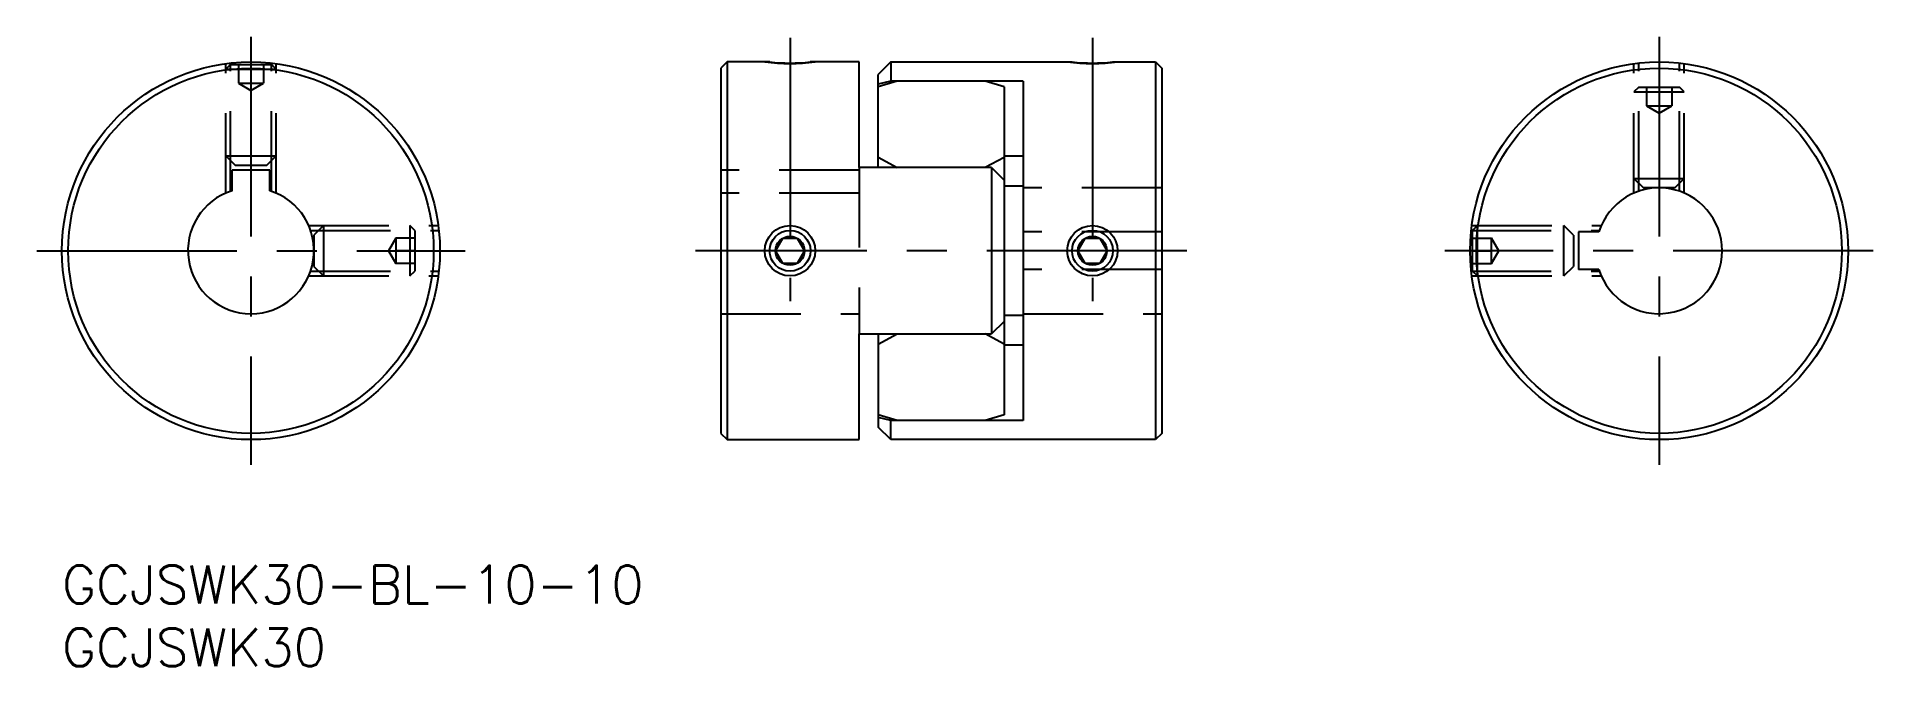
# Model space of a CAD drawing. Extents: x -2 to 144, y -8 to 42.
import ezdxf

# ---------------------------------------------------------------- set-up
doc = ezdxf.new("R2010")
doc.units = 0
doc.header["$LTSCALE"] = 0.5
doc.linetypes.add('CENTER', pattern=[50.8, 31.75, -6.35, 6.35, -6.35])
doc.linetypes.add('DASHED', pattern=[19.05, 12.7, -6.35])
for name, color, linetype in [('MSM_CENTER', 1, 'CENTER'), ('MSM_CONTINUOUS', 7, 'CONTINUOUS'), ('MSM_DASHED', 4, 'DASHED'), ('MSM_NARROW', 5, 'CONTINUOUS'), ('MSM_PART_NUMBER', 7, 'CONTINUOUS')]:
    doc.layers.add(name, color=color, linetype=linetype)
doc.styles.get("Standard").update_dxf_attribs({"font": 'txt.shx', "height": 3, "bigfont": 'bigfont.shx'})

# ---------------------------------------------------------------- blocks, each defined once
blk = doc.blocks.new('*U7')
at = {"layer": 'MSM_PART_NUMBER'}
blk.add_text('GCJSWK30-BL-10-10', height=3, dxfattribs=at).set_placement((0, -3))
blk = doc.blocks.new('*U8')
at = {"layer": 'MSM_PART_NUMBER'}
blk.add_text('GCJSWK30', height=3, dxfattribs=at).set_placement((0, -8))

msp = doc.modelspace()

# ---------------------------------------------------------------- linework, layer by layer
at = {"layer": 'MSM_CENTER'}
for p, q in [((15, 42), (15, 8)), ((57.78, 41.91), (57.78, 21)), ((81.78, 41.91), (81.78, 21)), ((126.75, 42), (126.75, 8)), ((-2, 25), (32, 25)), ((89.28, 25), (50.28, 25)), ((143.75, 25), (109.75, 25))]:
    msp.add_line(p, q, dxfattribs=at)
at = {"layer": 'MSM_CONTINUOUS'}
for p, q in [((52.78, 40), (52.28, 39.5)), ((52.28, 39.5), (52.28, 10.5)), ((52.78, 40), (52.78, 10)), ((56.18, 40), (52.78, 40)), ((63.28, 40), (59.38, 40)), ((63.28, 31.61), (63.28, 40)), ((65.78, 40), (64.78, 39)), ((65.78, 40), (80.18, 40)), ((65.78, 40), (65.78, 38.32)), ((83.38, 40), (86.78, 40)), ((86.78, 40), (86.78, 10)), ((86.78, 40), (87.28, 39.5)), ((87.28, 39.5), (87.28, 10.5)), ((64.78, 31.61), (64.78, 39)), ((66.28, 38.47), (64.78, 38.03)), ((65.78, 38.47), (64.78, 38.23)), ((76.28, 38.47), (65.78, 38.47)), ((74.78, 38.03), (73.28, 38.47)), ((74.78, 38.03), (74.78, 11.97)), ((76.28, 38.47), (76.28, 11.53)), ((64.78, 32.43), (66.28, 31.61)), ((74.78, 32.42), (73.28, 31.61)), ((76.28, 32.5), (74.78, 32.5)), ((16.5, 31.4), (13.5, 31.4)), ((13.5, 29.77), (13.5, 31.4)), ((16.5, 29.77), (16.5, 31.4)), ((73.78, 31.61), (63.28, 31.61)), ((73.78, 31.61), (73.78, 18.39)), ((73.78, 31.61), (74.78, 30.61)), ((76.28, 30.14), (74.78, 30.14)), ((120.35, 26.5), (120.35, 23.5)), ((121.98, 26.5), (120.35, 26.5)), ((56.63, 25), (57.2, 26)), ((57.2, 24), (56.63, 25)), ((57.2, 26), (58.36, 26)), ((58.36, 26), (58.94, 25)), ((58.94, 25), (58.36, 24)), ((80.63, 25), (81.2, 26)), ((81.2, 24), (80.63, 25)), ((81.2, 26), (82.36, 26)), ((82.36, 26), (82.94, 25)), ((82.94, 25), (82.36, 24)), ((58.36, 24), (57.2, 24)), ((82.36, 24), (81.2, 24)), ((121.98, 23.5), (120.35, 23.5)), ((74.78, 19.39), (73.78, 18.39)), ((76.28, 19.86), (74.78, 19.86)), ((63.28, 10), (63.28, 18.39)), ((63.28, 18.39), (73.78, 18.39)), ((64.78, 18.39), (64.78, 11)), ((64.78, 17.57), (66.28, 18.39)), ((74.78, 17.58), (73.28, 18.39)), ((76.28, 17.5), (74.78, 17.5)), ((66.28, 11.53), (64.78, 11.97)), ((65.78, 11.53), (64.78, 11.77)), ((65.78, 10), (65.78, 11.68)), ((74.78, 11.97), (73.28, 11.53)), ((52.28, 10.5), (52.78, 10)), ((65.78, 10), (64.78, 11)), ((76.28, 11.53), (65.78, 11.53)), ((87.28, 10.5), (86.78, 10)), ((52.78, 10), (63.28, 10)), ((86.78, 10), (65.78, 10))]:
    msp.add_line(p, q, dxfattribs=at)
for centre, radius in [((15, 25), 15), ((15, 25), 14.5), ((126.75, 25), 15), ((126.75, 25), 14.5), ((57.78, 25), 1.62), ((81.78, 25), 1.62), ((57.78, 25), 1.15), ((81.78, 25), 1.15)]:
    msp.add_circle(centre, radius, dxfattribs=at)
for centre, radius, start, end in [((57.78, 54.91), 15, 263.8768, 276.1232), ((81.78, 54.91), 15, 263.8768, 276.1232), ((15, 25), 5, 107.4576, 72.5424), ((126.75, 25), 5, 197.4576, 162.5424)]:
    msp.add_arc(centre, radius, start, end, dxfattribs=at)
at = {"layer": 'MSM_DASHED'}
for p, q in [((13, 29.58), (13, 39.87)), ((13.38, 39.8), (13, 39.42)), ((13, 39.42), (17, 39.42)), ((13.38, 29.73), (13.38, 39.91)), ((13.38, 39.8), (16.62, 39.8)), ((14, 39.8), (14, 38.3)), ((15, 39.8), (15, 38.3)), ((16, 39.8), (16, 38.3)), ((16.62, 29.73), (16.62, 39.91)), ((17, 39.42), (16.62, 39.8)), ((17, 29.58), (17, 39.87)), ((124.75, 29.58), (124.75, 39.87)), ((125.13, 29.73), (125.13, 39.91)), ((128.37, 29.73), (128.37, 39.91)), ((128.75, 29.58), (128.75, 39.87)), ((14, 38.3), (15, 37.72)), ((14, 38.3), (16, 38.3)), ((15, 37.72), (16, 38.3)), ((125.13, 38), (124.75, 37.62)), ((125.13, 38), (128.37, 38)), ((125.75, 38), (125.75, 36.5)), ((126.75, 38), (126.75, 36.5)), ((127.75, 38), (127.75, 36.5)), ((128.75, 37.62), (128.37, 38)), ((124.75, 37.62), (128.75, 37.62)), ((125.75, 36.5), (126.75, 35.92)), ((125.75, 36.5), (127.75, 36.5)), ((126.75, 35.92), (127.75, 36.5)), ((13, 32.54), (13.75, 31.79)), ((13, 32.54), (17, 32.54)), ((16.25, 31.79), (17, 32.54)), ((13.75, 31.79), (16.25, 31.79)), ((63.28, 31.4), (52.28, 31.4)), ((63.28, 31.61), (63.28, 18.39)), ((124.75, 30.75), (125.5, 30)), ((124.75, 30.75), (128.75, 30.75)), ((128, 30), (128.75, 30.75)), ((63.28, 29.58), (52.28, 29.58)), ((87.28, 30), (76.28, 30)), ((128, 30), (125.5, 30)), ((19.58, 27), (29.87, 27)), ((19.73, 26.62), (29.91, 26.62)), ((20.75, 27), (20, 26.25)), ((20, 26.25), (20, 23.75)), ((20.75, 27), (20.75, 23)), ((27.62, 27), (27.62, 23)), ((28, 26.62), (27.62, 27)), ((28, 26.62), (28, 23.38)), ((87.28, 26.5), (76.28, 26.5)), ((111.83, 26.62), (122.02, 26.62)), ((111.88, 27), (122.16, 27)), ((112.33, 27), (111.95, 26.62)), ((111.95, 23.38), (111.95, 26.62)), ((112.33, 23), (112.33, 27)), ((119.95, 26.25), (119.2, 27)), ((119.2, 23), (119.2, 27)), ((119.95, 26.25), (119.95, 23.75)), ((26.5, 26), (25.92, 25)), ((25.92, 25), (26.5, 24)), ((28, 26), (26.5, 26)), ((26.5, 26), (26.5, 24)), ((28, 25), (26.5, 25)), ((111.95, 26), (113.45, 26)), ((111.95, 25), (113.45, 25)), ((114.02, 25), (113.45, 26)), ((113.45, 24), (113.45, 26)), ((113.45, 24), (114.02, 25)), ((19.73, 23.38), (29.91, 23.38)), ((20, 23.75), (20.75, 23)), ((28, 24), (26.5, 24)), ((27.62, 23), (28, 23.38)), ((87.28, 23.5), (76.28, 23.5)), ((111.83, 23.38), (122.02, 23.38)), ((111.95, 24), (113.45, 24)), ((111.95, 23.38), (112.33, 23)), ((119.2, 23), (119.95, 23.75)), ((19.58, 23), (29.87, 23)), ((111.88, 23), (122.16, 23)), ((52.28, 20), (63.28, 20)), ((76.28, 20), (87.28, 20))]:
    msp.add_line(p, q, dxfattribs=at)
at = {"layer": 'MSM_NARROW'}
for centre in [(57.78, 25), (81.78, 25)]:
    msp.add_circle(centre, 2, dxfattribs=at)
for centre in [(57.78, 54.87), (81.78, 54.87)]:
    msp.add_arc(centre, 15, 262.3378, 277.6622, dxfattribs=at)

# ---------------------------------------------------------------- block references
at = {"layer": 'MSM_CONTINUOUS'}
for name in ['*U7', '*U8']:
    msp.add_blockref(name, (0, 0), dxfattribs=at)

doc.saveas('drawing.dxf')
